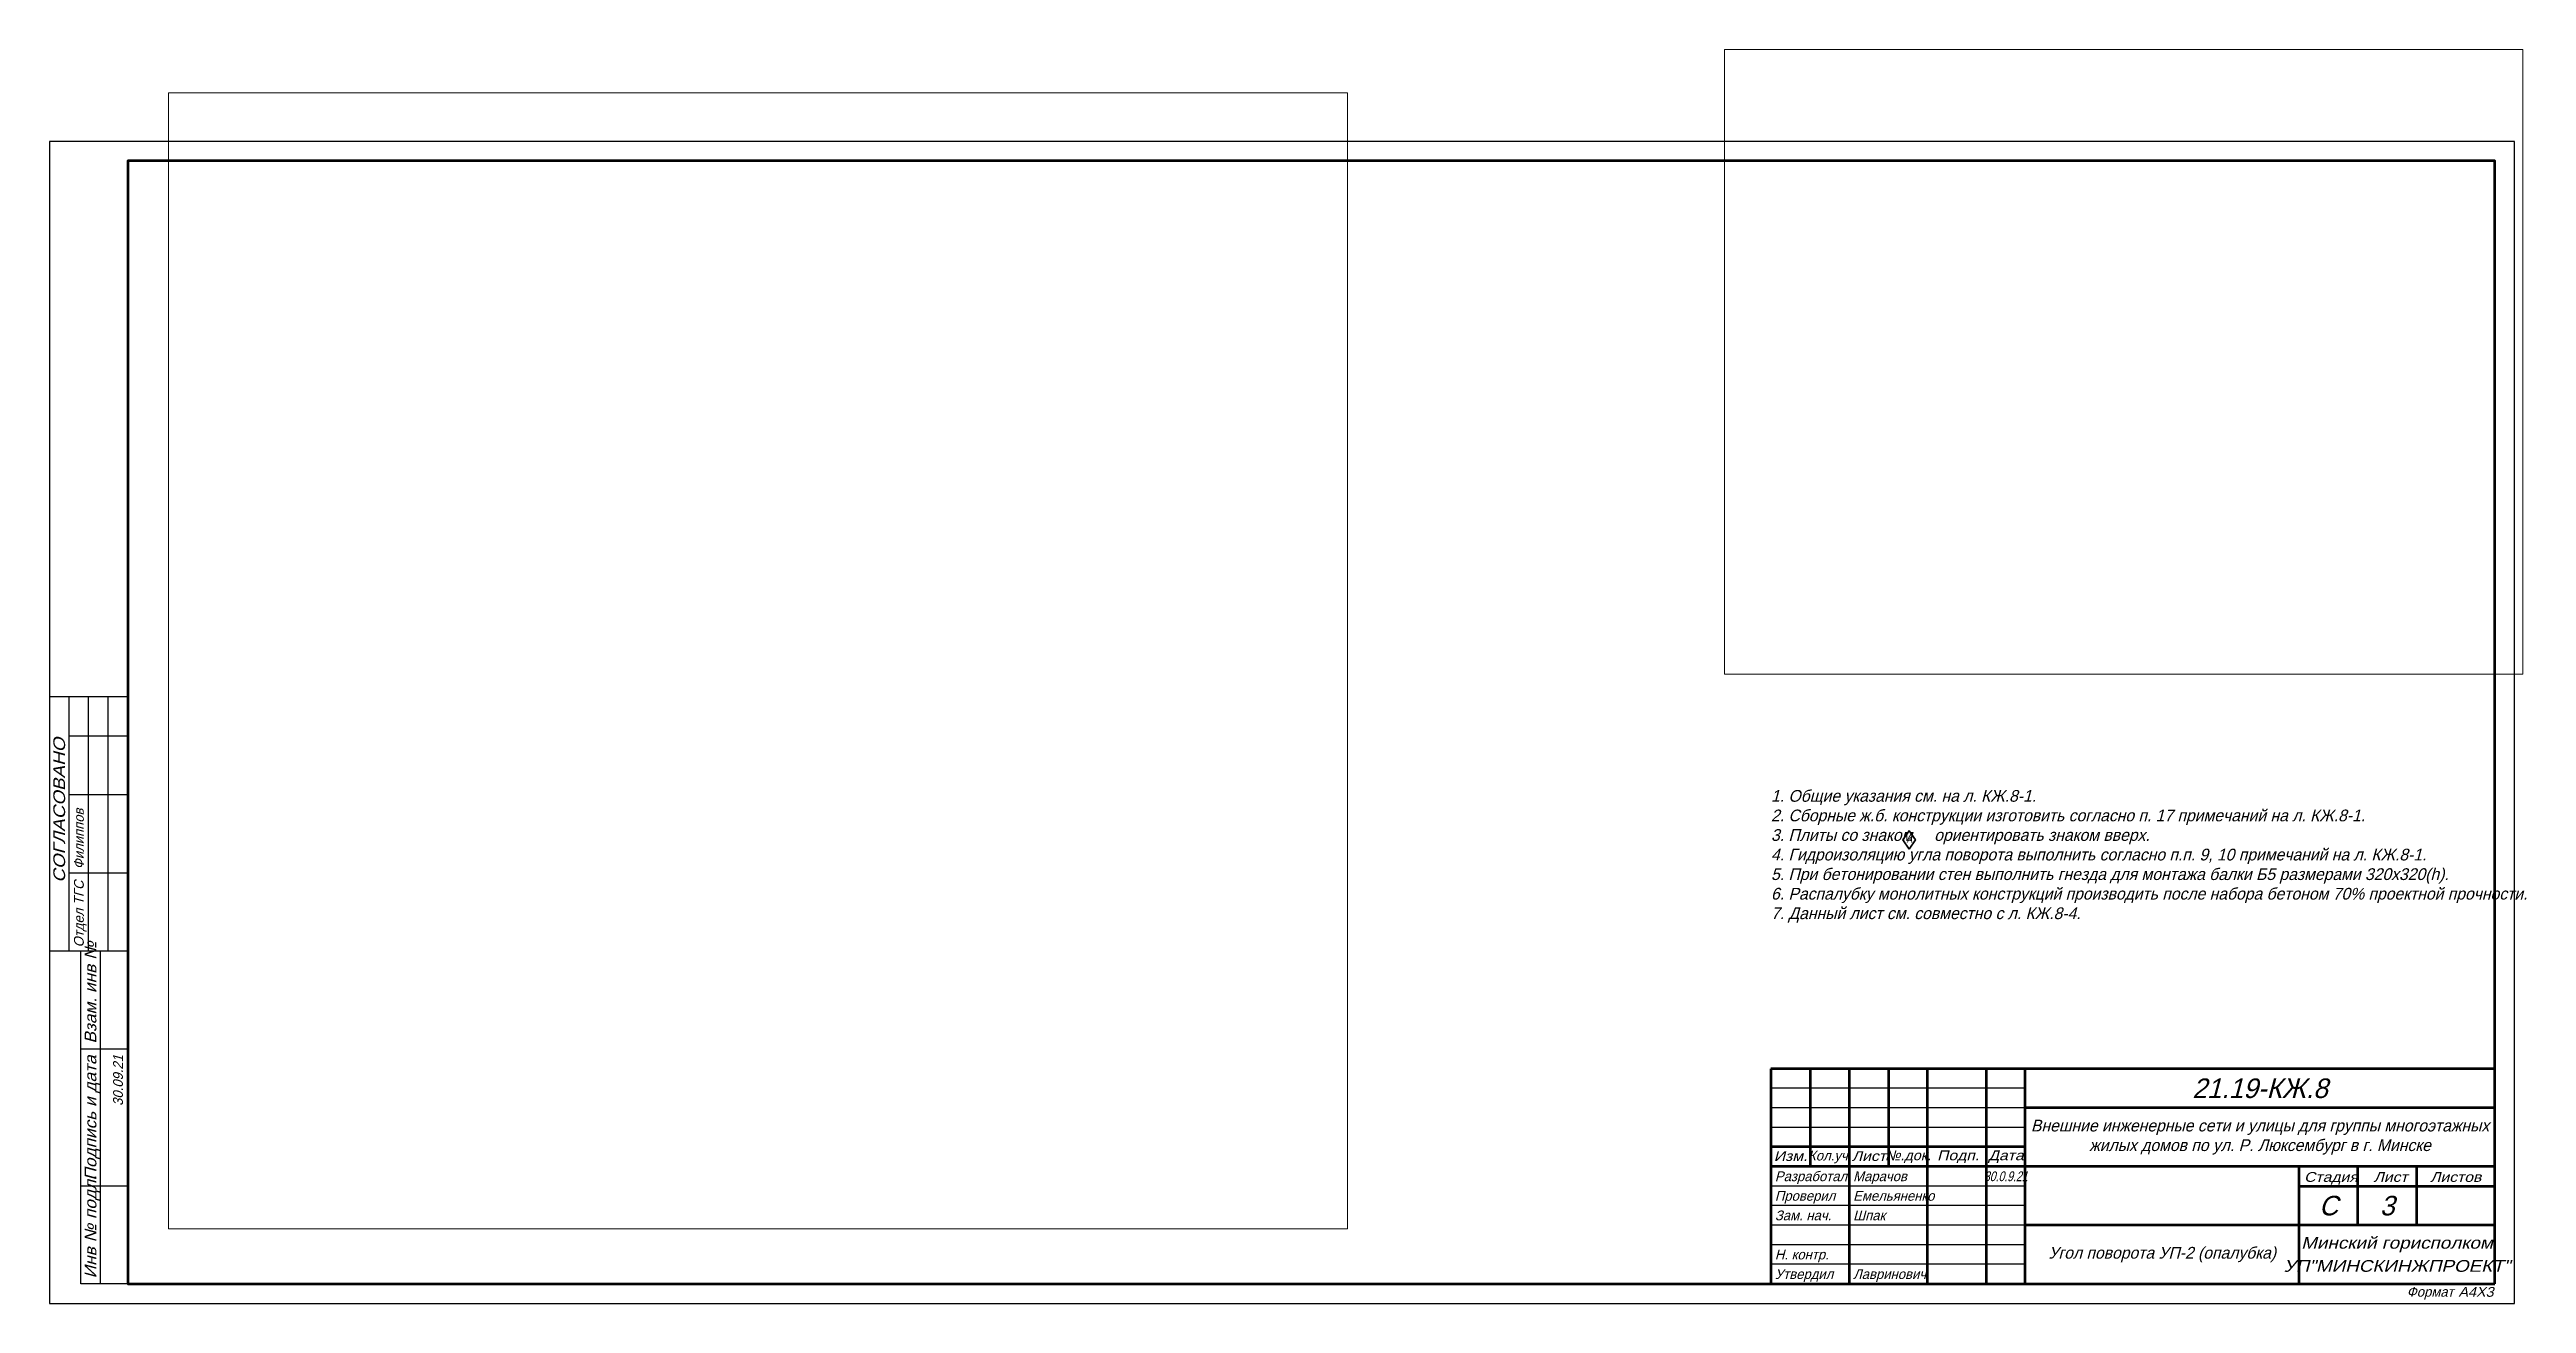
# Paper-space layout '3_УП2 (оп).' of a CAD drawing. Header units: millimetres. Extents: x 0 to 633, y 0 to 320.
import ezdxf
from ezdxf.enums import TextEntityAlignment as Align

# ---------------------------------------------------------------- set-up
doc = ezdxf.new("R2010")
doc.units = ezdxf.units.MM
doc.layers.get('Defpoints').update_dxf_attribs({"color": 1})
doc.layers.add('!_Рамка', color=7, linetype='Continuous')
doc.layers.add('Размеры', color=212, linetype='Continuous', lineweight=35)
doc.layers.add('Текст', color=3, linetype='Continuous', lineweight=35)
doc.styles.add('МИП_ГОСТ', font='MIPGOST.SHX', dxfattribs={"oblique": 15})

# ---------------------------------------------------------------- blocks, each defined once
blk = doc.blocks.new('MIP_БоковойШтамп')
at = {"color": 0, "linetype": 'ByBlock', "lineweight": 30}
for p, q in [((-12, 0), (-12, 85)), ((-7, 0), (-7, 85))]:
    blk.add_line(p, q, dxfattribs=at)
for points in [[(0, 150), (-20, 150)], [(-15, 85), (-15, 150)], [(-10, 85), (-10, 150)], [(-5, 85), (-5, 150)], [(0, 140), (-15, 140)], [(0, 125), (-15, 125)], [(0, 105), (-15, 105)], [(0, 85), (-20, 85)], [(0, 60), (-12, 60)], [(0, 25), (-12, 25)], [(0, 0), (-12, 0)]]:
    blk.add_lwpolyline(points, dxfattribs=at)
at = {"color": 0, "linetype": 'ByBlock', "lineweight": 30, "style": 'МИП_ГОСТ', "oblique": 15}
for s, width, p in [('СОГЛАСОВАНО', 1.2, (-16.03, 102.54)), ('Взам. инв №', 1.1, (-8.03, 61.41)), ('Подпись и дата', 1.1, (-8.03, 26.41)), ('Инв № подл.', 1.1, (-8.03, 1.41))]:
    blk.add_text(s, height=3, rotation=90, dxfattribs=dict(at, width=width)).set_placement(p)
at = {"color": 0, "linetype": 'Continuous', "lineweight": 35, "style": 'МИП_ГОСТ', "oblique": 15}
for tag, p in [('ФИО1', (-11, 106)), ('ДОЛЖНОСТЬ1', (-11, 86)), ('ФИО2', (-6, 106)), ('ДОЛЖНОСТЬ2', (-6, 86)), ('ФИО3', (-1, 106)), ('ДОЛЖНОСТЬ3', (-1, 86))]:
    blk.add_attdef(tag, p, '', height=3, rotation=90, dxfattribs=at)
blk = doc.blocks.new('Кадет-Штамп-Основной')
at = {"color": 0, "linetype": 'ByBlock', "lineweight": 60}
for p, q in [((0, 55), (-185, 55)), ((-185, 55), (-185, 0)), ((-175, 55), (-175, 30)), ((-165, 55), (-165, 0)), ((-155, 55), (-155, 30)), ((-145, 0), (-145, 55)), ((-130, 55), (-130, 0)), ((-120, 0), (-120, 55)), ((0, 45), (-120, 45)), ((-120, 35), (-185, 35)), ((-120, 30), (-185, 30)), ((0, 30), (-120, 30)), ((-50, 0), (-50, 30)), ((-35, 15), (-35, 30)), ((-20, 30), (-20, 15)), ((-50, 25), (0, 25)), ((0, 15), (-120, 15))]:
    blk.add_line(p, q, dxfattribs=at)
at = {"linetype": 'Continuous', "lineweight": 30}
for p in [(0, 55), (-185, 0)]:
    blk.add_line(p, (0, 0), dxfattribs=at)
at = {"color": 0, "linetype": 'ByBlock', "lineweight": 30}
for p, q in [((-120, 50), (-185, 50)), ((-120, 45), (-185, 45)), ((-120, 40), (-185, 40)), ((-120, 25), (-185, 25)), ((-120, 20), (-185, 20)), ((-120, 15), (-185, 15)), ((-120, 10), (-185, 10)), ((-120, 5), (-185, 5))]:
    blk.add_line(p, q, dxfattribs=at)
at = {"color": 0, "linetype": 'ByBlock', "lineweight": 30, "style": 'МИП_ГОСТ', "oblique": 15}
for s, width, p in [('Изм.', 1.2, (-179.98, 32.65)), ('Лист', 1.2, (-159.98, 32.65)), ('№.док.', 1.1, (-149.98, 32.49)), ('Подп.', 1.2, (-137.16, 32.49)), ('Дата', 1.2, (-124.93, 32.49))]:
    blk.add_text(s, height=2.5, dxfattribs=dict(at, width=width)).set_placement(p, align=Align.MIDDLE)
blk.add_text('Кол.уч.', height=2.5, dxfattribs=at).set_placement((-169.98, 32.41), align=Align.MIDDLE)
at = {"color": 0, "linetype": 'ByBlock', "lineweight": 40, "style": 'МИП_ГОСТ', "oblique": 15, "width": 1.2}
for s, p in [('Стадия', (-48.73, 26.07)), ('Лист', (-30.98, 26.07)), ('Листов', (-16.51, 26.07))]:
    blk.add_text(s, height=2.5, dxfattribs=at).set_placement(p)
for s, p in [('Минский горисполком', (-25, 10.5)), ('УП"МИНСКИНЖПРОЕКТ"', (-25, 4.59))]:
    blk.add_text(s, height=3, dxfattribs=at).set_placement(p, align=Align.MIDDLE_CENTER)
blk = doc.blocks.new('A')
at = {"layer": 'Текст'}
blk.add_lwpolyline([(0, 0), (3.2, 4.7), (0, 9.4), (-3.2, 4.7)], close=True, dxfattribs=at)
at = {"layer": 'Текст', "style": 'МИП_ГОСТ', "oblique": 15, "width": 1.1}
blk.add_text('А', height=3, dxfattribs=at).set_placement((-1.3, 3.3))

psp = doc.layouts.new('3_УП2 (оп).')

# ---------------------------------------------------------------- linework, layer by layer
at = {"color": 0, "linetype": 'ByBlock', "lineweight": 30}
psp.add_lwpolyline([(630, 0), (630, 297), (0, 297), (0, 0)], close=True, dxfattribs=at)
at = {"color": 0, "linetype": 'ByBlock', "lineweight": 60}
psp.add_lwpolyline([(625, 5), (625, 292), (20, 292), (20, 5)], close=True, dxfattribs=at)

# ---------------------------------------------------------------- block references
at = {"layer": '!_Рамка'}
psp.add_blockref('MIP_БоковойШтамп', (20, 5), dxfattribs=at)
at = {"xscale": 0.5, "yscale": 0.5, "zscale": 0.5}
psp.add_blockref('A', (475.31, 116.11), dxfattribs=at)
at = {"layer": 'Размеры'}
psp.add_blockref('Кадет-Штамп-Основной', (625, 5), dxfattribs=at)
psp.add_blockref('Кадет-Штамп-Основной', (625, 5), dxfattribs=at)

# ---------------------------------------------------------------- texts
at = {"style": 'МИП_ГОСТ', "oblique": 15}
for s, p in [('Филиппов', (7.5, 111)), ('Отдел ТГС', (7.5, 91))]:
    psp.add_text(s, height=2.5, rotation=90, dxfattribs=at).set_placement(p, align=Align.MIDDLE_LEFT)
psp.add_text('30.09.21', height=2.5, rotation=90, dxfattribs=at).set_placement((17.5, 56.99), align=Align.MIDDLE_CENTER)
at = {"color": 0, "linetype": 'ByBlock', "lineweight": 30, "insert": (614.46, 2.6), "char_height": 2.5, "width": 343.0968, "attachment_point": 6, "style": 'МИП_ГОСТ'}
psp.add_mtext('{\\H0.9x; }  Формат', dxfattribs=at)
at = {"color": 0, "linetype": 'ByBlock', "lineweight": 30, "style": 'МИП_ГОСТ', "oblique": 15, "width": 1.1, "flags": 8}
psp.add_attdef('А4Х3', text='######', height=2.5, dxfattribs=at).set_placement((615.7, 2.95), align=Align.MIDDLE_LEFT)
at = {"layer": 'Текст', "style": 'МИП_ГОСТ', "oblique": 15}
for s, p in [('21.19-КЖ.8', (565, 55)), ('С', (582.5, 25)), ('3', (597.5, 25))]:
    psp.add_text(s, height=5, dxfattribs=at).set_placement(p, align=Align.MIDDLE_CENTER)
for s, p in [('Разработал', (441, 32.5)), ('Марачов', (461, 32.5)), ('Проверил', (441, 27.5)), ('Емельяненко', (461, 27.5)), ('Зам. нач.', (441, 22.5)), ('Шпак', (461, 22.5)), ('Н. контр.', (441, 12.5)), ('Утвердил', (441, 7.5)), ('Лавринович', (461, 7.5))]:
    psp.add_text(s, height=2.5, dxfattribs=at).set_placement(p, align=Align.MIDDLE_LEFT)
at = {"layer": 'Текст', "style": 'МИП_ГОСТ', "oblique": 15, "width": 0.8}
psp.add_text('30.0.9.21', height=2.5, dxfattribs=at).set_placement((500, 32.5), align=Align.MIDDLE_CENTER)
at = {"layer": 'Текст', "char_height": 3, "style": 'МИП_ГОСТ'}
for s, insert, width, attachment_point in [('1. Общие указания см. на л. КЖ.8-1.\\P2. {\\A1;Сборные ж.б. конструкции изготовить согласно п. 17 примечаний на л. КЖ.8-1.}\\P3. Плиты со знаком     ориентировать знаком вверх.\\P4. Гидроизоляцию угла поворота выполнить согласно п.п. 9, 10 примечаний на л. КЖ.8-1.\\P5. При бетонировании стен выполнить гнезда для монтажа балки Б5 размерами 320х320(h).\\P6. Распалубку монолитных конструкций производить после набора бетоном 70% проектной прочности.\\P7. Данный лист см. совместно с л. КЖ.8-4.', (440, 131.22), 185, 1), ('Внешние инженерные сети и улицы для группы многоэтажных жилых домов по ул. Р. Люксембург в г. Минске', (565, 42.5), 120, 5), ('Угол поворота УП-2 (опалубка)', (540, 12.5), 70, 5)]:
    psp.add_mtext(s, dxfattribs=dict(at, insert=insert, width=width, attachment_point=attachment_point))

# ---------------------------------------------------------------- viewports
at = {"layer": 'Defpoints', "ltscale": 0.3}
psp.add_viewport(center=(530.15, 240.65), size=(204.01, 159.6098), view_center_point=(449382.18, -1013556.8), view_height=7980.4908, dxfattribs=at)
psp.add_viewport(center=(181.08, 164.22), size=(301.34, 290.3076), view_center_point=(414603.58, -1017732.09), view_height=14515.378, status=3, dxfattribs=at)

doc.saveas('drawing.dxf')
